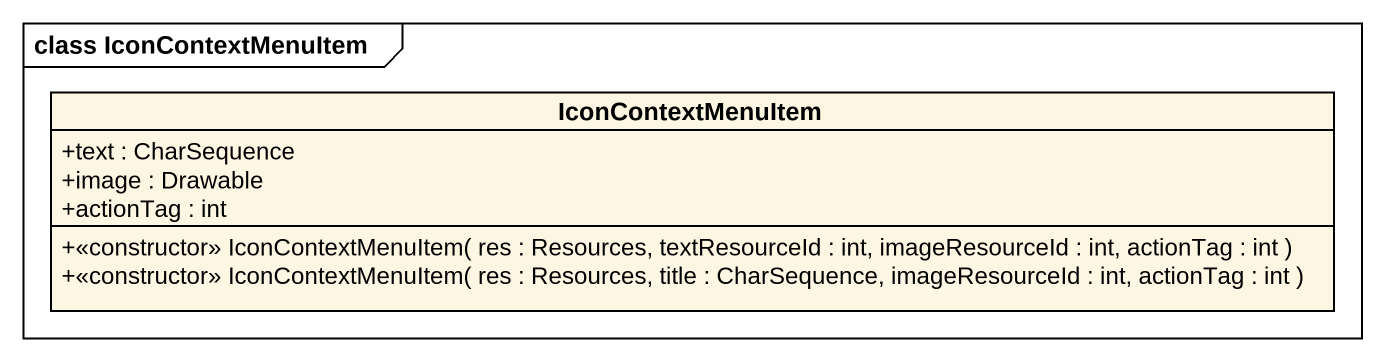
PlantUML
@startuml
mainframe class IconContextMenuItem
hide circle
hide empty members
skinparam classAttributeIconSize 0
class IconContextMenuItem {
  +text : CharSequence
  +image : Drawable
  +actionTag : int
  +<<constructor>> IconContextMenuItem( res : Resources, textResourceId : int, imageResourceId : int, actionTag : int )
  +<<constructor>> IconContextMenuItem( res : Resources, title : CharSequence, imageResourceId : int, actionTag : int )
}
@enduml
